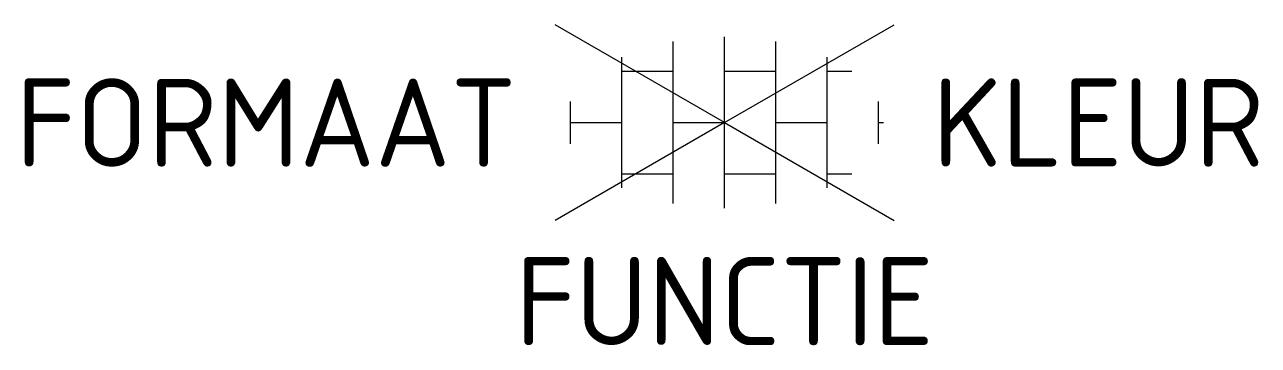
# Model space of a CAD drawing. Header units: metres. Extents: x -14.3 to 10.9, y -4.5 to 2.
import ezdxf
from ezdxf.enums import TextEntityAlignment as Align

# ---------------------------------------------------------------- set-up
doc = ezdxf.new("R2010")
doc.units = ezdxf.units.M
doc.styles.add('NLCS-ISO', font='NLCS-ISO.ttf')

msp = doc.modelspace()

# ---------------------------------------------------------------- linework, layer by layer
for p, q in [((0, 0), (-3.464, 2)), ((0, 0), (3.464, 2)), ((-1.05, -1.656), (-1.05, 1.656)), ((0, -1.75), (0, 1.75)), ((1.05, -1.656), (1.05, 1.656)), ((-2.1, -1.336), (-2.1, 1.336)), ((2.1, -1.336), (2.1, 1.336)), ((-2.1, 1.05), (-1.05, 1.05)), ((0, 1.05), (1.05, 1.05)), ((2.1, 1.05), (2.6, 1.05)), ((-3.15, -0.431), (-3.15, 0.431)), ((3.15, -0.431), (3.15, 0.431)), ((0, 0), (-3.464, -2)), ((-3.15, 0), (-2.1, 0)), ((-1.05, 0), (0, 0)), ((0, 0), (3.464, -2)), ((1.05, 0), (2.1, 0)), ((3.15, 0), (3.25, 0)), ((-2.1, -1.05), (-1.05, -1.05)), ((0, -1.05), (1.05, -1.05)), ((2.1, -1.05), (2.6, -1.05))]:
    msp.add_line(p, q)

# ---------------------------------------------------------------- texts
at = {"style": 'NLCS-ISO'}
msp.add_attdef('FORMAAT', text='KF', height=1.8, dxfattribs=at).set_placement((-4.25, 0), align=Align.MIDDLE_RIGHT)
msp.add_attdef('KLEUR', text='G', height=1.8, dxfattribs=at).set_placement((4.25, 0), align=Align.MIDDLE_LEFT)
at = {"style": 'NLCS-ISO', "flags": 1}
msp.add_attdef('FUNCTIE', text='', height=1.8, dxfattribs=at).set_placement((0, -2.75), align=Align.TOP_CENTER)

doc.saveas('drawing.dxf')
